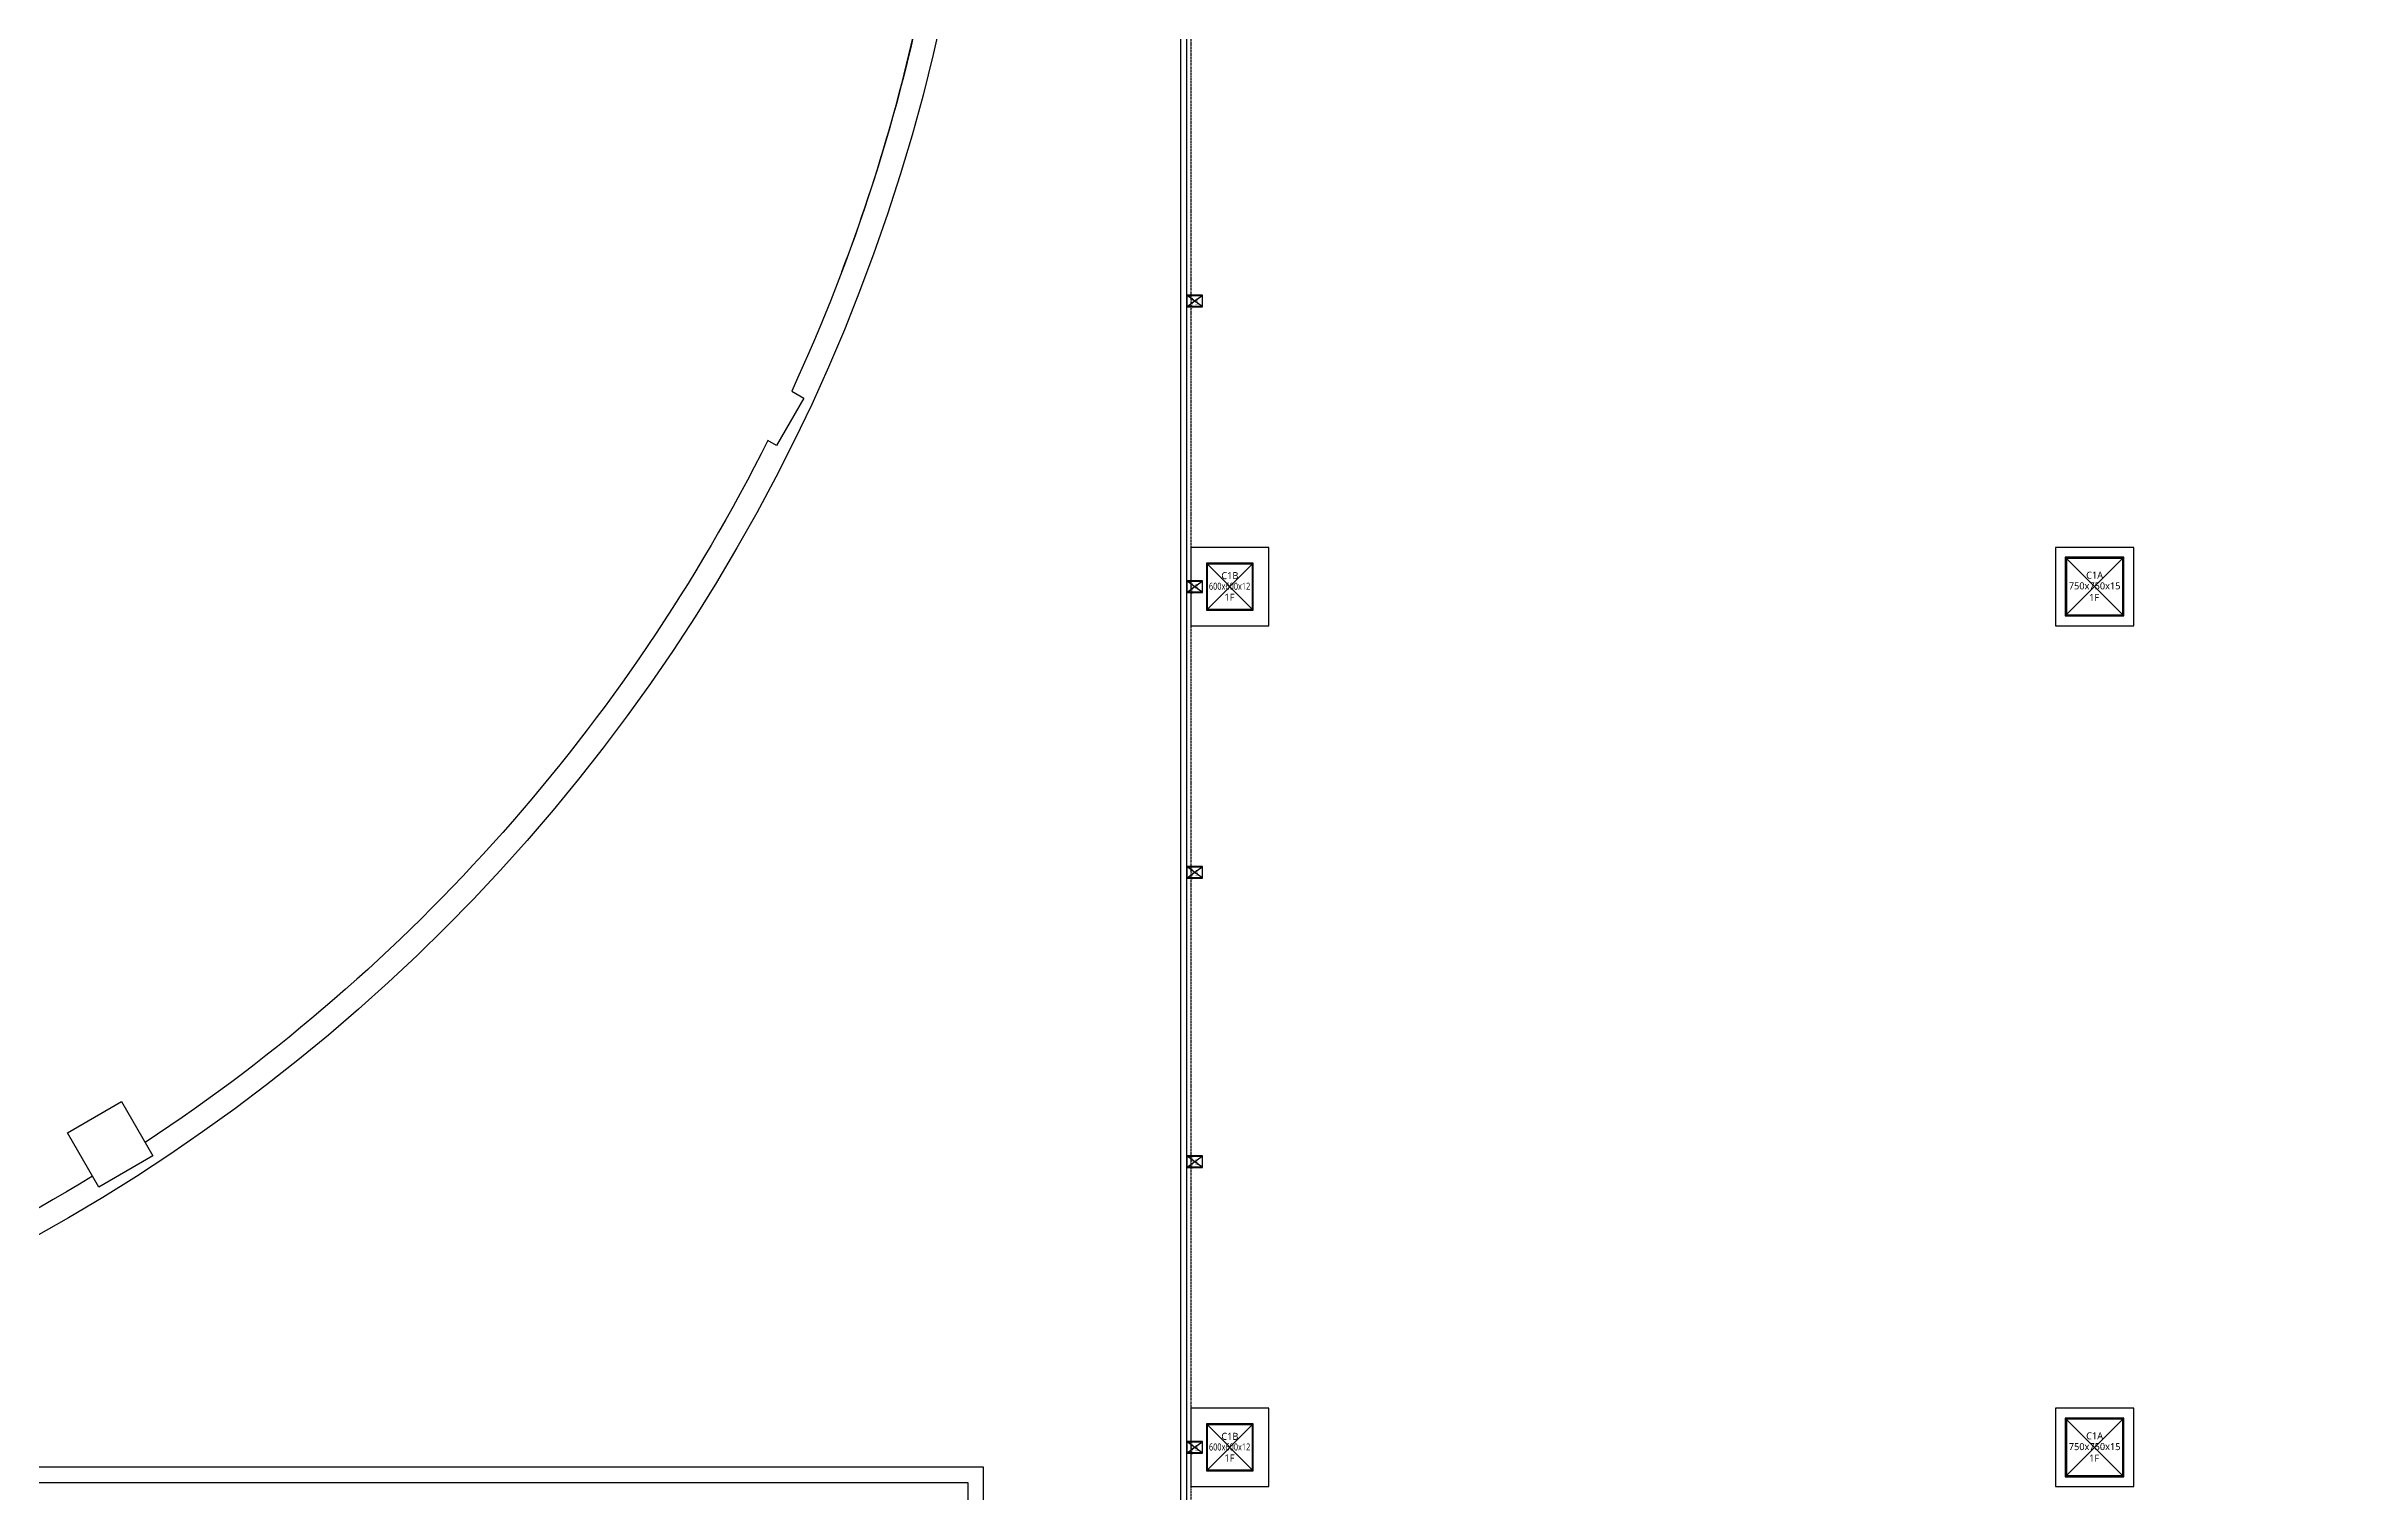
# Model space of a CAD drawing. Header units: millimetres. Extents: x 13515 to 183937, y -33900 to -660.
# Drawn here: x 118899.5 to 119361, y -20247.3 to -19957.9 of the extents above; entities that cross this region are included whole.
import ezdxf
from ezdxf.enums import TextEntityAlignment as Align

# ---------------------------------------------------------------- set-up
doc = ezdxf.new("R2010")
doc.units = ezdxf.units.MM
doc.header["$LTSCALE"] = 100
doc.header["$MEASUREMENT"] = 0
doc.header["$PDSIZE"] = -10
doc.linetypes.add('HIDDEN2', pattern=[0.1875, 0.125, -0.0625])
doc.layers.get('0').update_dxf_attribs({"linetype": 'CONTINUOUS'})
doc.layers.get('Defpoints').update_dxf_attribs({"color": 171, "linetype": 'CONTINUOUS'})
doc.layers.add('#프레임 라인', color=189, linetype='CONTINUOUS', plot=False)
for name, color, linetype in [('ELE9', 9, 'CONTINUOUS'), ('h COLUMN', 252, 'CONTINUOUS'), ('WC', 2, 'CONTINUOUS')]:
    doc.layers.add(name, color=color, linetype=linetype)
doc.styles.add('TE', font='malgun_0.ttf')

# ---------------------------------------------------------------- blocks, each defined once
blk = doc.blocks.new('*U143')
at = {"color": 0, "linetype": 'ByBlock'}
for p, q in [((100, 75), (-100, 75)), ((-100, 75), (-100, -75)), ((-96, 70), (96, 70)), ((-96, -70), (-96, 70)), ((96, 70), (96, -70)), ((100, -75), (100, 75)), ((-100, -75), (100, -75)), ((96, -70), (-96, -70))]:
    blk.add_line(p, q, dxfattribs=at)
at = {"layer": 'Defpoints'}
blk.add_point((0, 0), dxfattribs=at)
blk = doc.blocks.new('WC1')
at = {"layer": 'h COLUMN', "ltscale": 0.1}
for p, q in [((70, -96), (-70, 96)), ((70, 96), (-70, -96))]:
    blk.add_line(p, q, dxfattribs=at)
at = {"layer": 'h COLUMN', "ltscale": 0.1, "rotation": 90}
blk.add_blockref('*U143', (0, 0), dxfattribs=at)
at = {"layer": 'Defpoints', "style": 'TE'}
for s, width, p in [('WC1', 0.8, (-34, 25)), ('ㅁ-200x150x4.5', 0.5, (-74, -35))]:
    blk.add_text(s, height=30, dxfattribs=dict(at, width=width)).set_placement(p, align=Align.MIDDLE_LEFT)
blk = doc.blocks.new('지상1층 WC 배치')
at = {"layer": 'WC', "rotation": 270}
for p in [(49200, -51400), (49200, -55050), (49200, -58700), (49200, -62400), (49200, -66050)]:
    blk.add_blockref('WC1', p, dxfattribs=at)
blk = doc.blocks.new('C1A-1F')
at = {"layer": '#프레임 라인', "ltscale": 0.1}
blk.add_lwpolyline([(-500, -500), (500, -500), (500, 500), (-500, 500)], close=True, dxfattribs=at)
for points in [[(-375, -375), (375, -375), (375, 375), (-375, 375)], [(-360, -360), (360, -360), (360, 360), (-360, 360)]]:
    blk.add_lwpolyline(points, close=True)
at = {"layer": 'Defpoints', "ltscale": 10000}
for p, q in [((-375, -375), (375, 375)), ((375, -375), (-375, 375))]:
    blk.add_line(p, q, dxfattribs=at)
at = {"layer": 'Defpoints', "style": 'TE'}
for s, p in [('750x750x15', (0, -35)), ('C1A', (0, 102)), ('1F', (-6, -182))]:
    blk.add_text(s, height=90, dxfattribs=at).set_placement(p, align=Align.CENTER)
blk = doc.blocks.new('C1B-1F')
at = {"layer": '#프레임 라인', "ltscale": 0.1}
blk.add_lwpolyline([(-500, -500), (500, -500), (500, 500), (-500, 500)], close=True, dxfattribs=at)
for points in [[(-300, -300), (300, -300), (300, 300), (-300, 300)], [(-288, -288), (288, -288), (288, 288), (-288, 288)]]:
    blk.add_lwpolyline(points, close=True)
at = {"layer": 'Defpoints', "ltscale": 10000}
for p, q in [((-300, -300), (300, 300)), ((300, -300), (-300, 300))]:
    blk.add_line(p, q, dxfattribs=at)
at = {"layer": 'Defpoints', "style": 'TE', "width": 0.8}
blk.add_text('600x600x12', height=90, dxfattribs=at).set_placement((-3, -40), align=Align.CENTER)
at = {"layer": 'Defpoints', "style": 'TE'}
for s, p in [('C1B', (0, 96)), ('1F', (-6, -181))]:
    blk.add_text(s, height=90, dxfattribs=at).set_placement(p, align=Align.CENTER)
blk = doc.blocks.new('FGHJ')
at = {"layer": 'ELE9', "linetype": 'HIDDEN2'}
blk.add_lwpolyline([(37195449.1, 67346.3), (37195449.1, 40346.3), (37042549.1, 40346.3), (37042549.1, 51346.3), (37030449.1, 51346.3), (37030449.1, -38303.7), (37200899.1, -38303.7)], dxfattribs=at)
at = {"layer": 'ELE9', "ltscale": 0.1}
for points in [[(37030324.1, -38428.7), (37030324.1, 51471.3)], [(37030399.1, -38428.7), (37030399.1, 51396.3)]]:
    blk.add_lwpolyline(points, dxfattribs=at)
for points in [[(36989898.3, 26220.5, 0.0377627), (36992417.5, -2380), (36993094.9, -4953.7), (36997099.1, -4953.7), (36997099.1, 446.3), (37027599.1, 446.3), (37027599.1, -32753.7)], [(36990098.2, 26223, 0.0377503), (36992613.3, -2338.2), (36993249, -4753.7), (36996899.1, -4753.7), (36996899.1, 646.3), (37027799.1, 646.3), (37027799.1, -32953.7)], [(37027383.8, 19748, -0.3676151), (37003674.1, 654.7), (37003674.1, 15164.1, 0.3426566), (37014784.2, 22820.3)], [(37027092, 19819.2, -0.0616078), (37025350.8, 14396.3), (37025506, 14306.6), (37025156, 13700.4), (37025046.2, 13763.8, -0.1314554), (37017090.4, 4791.2), (37017188.3, 4621.6), (37016495.5, 4221.6), (37016414.8, 4361.3, -0.1338462), (37004699.1, 949.8)], [(37025991.2, 15918.8, 0.04359), (37027089.1, 19804.2)]]:
    blk.add_lwpolyline(points, format="xyb", dxfattribs=at)
blk.add_lwpolyline([(37016788.3, 5314.4), (37017188.3, 4621.6), (37016495.5, 4221.6), (37016095.5, 4914.4)], close=True, dxfattribs=at)
at = {"layer": 'ELE9'}
blk.add_blockref('지상1층 WC 배치', (36981299.1, 66946.3), dxfattribs=at)
at = {"layer": 'ELE9', "ltscale": 0.1}
for name, p in [('C1B-1F', (37030949.1, 11896.3)), ('C1A-1F', (37041999.1, 11896.3)), ('C1B-1F', (37030949.1, 896.3)), ('C1A-1F', (37041999.1, 896.3))]:
    blk.add_blockref(name, p, dxfattribs=at)

msp = doc.modelspace()

# ---------------------------------------------------------------- block references
at = {"xscale": 0.01565102769230769, "yscale": 0.01565102769230769, "zscale": 0.01565102769230769}
msp.add_blockref('FGHJ', (-460436.19, -20252.24), dxfattribs=at)

doc.saveas('drawing.dxf')
